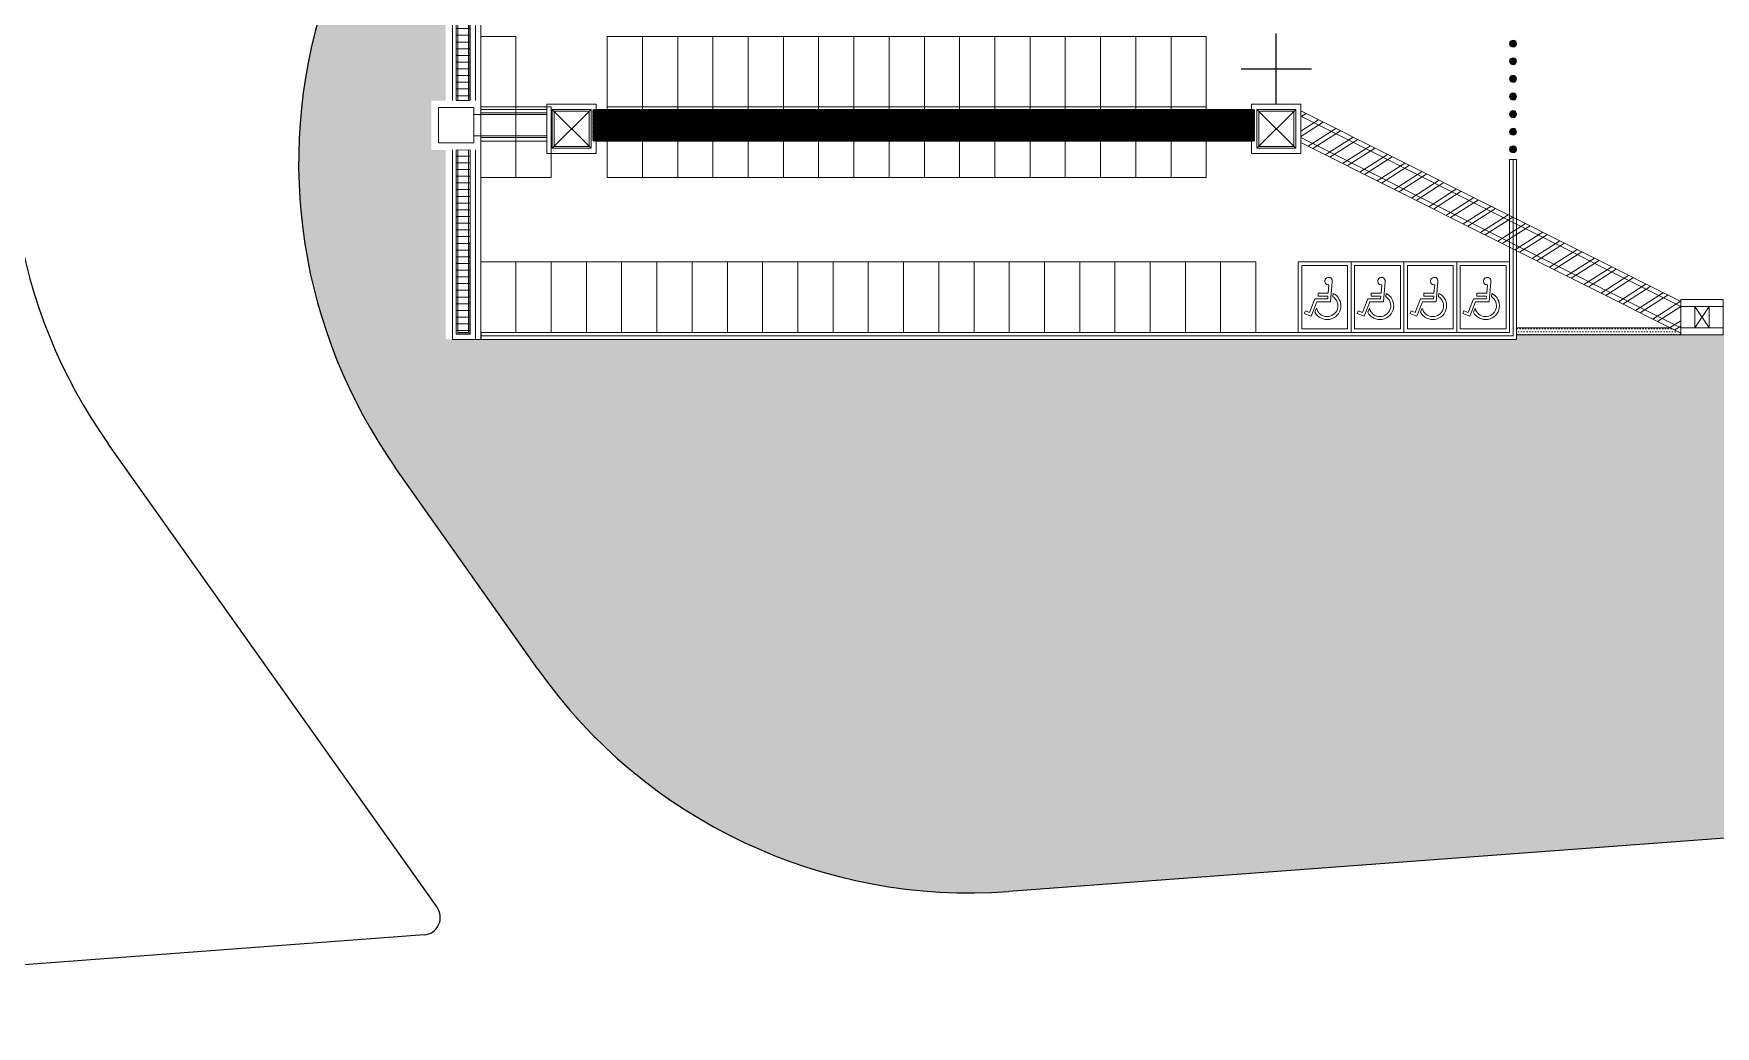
# Model space of a CAD drawing. Header units: millimetres. Extents: x -144017 to 231572, y -32146 to 76935.
# Drawn here: x -119689 to -71959, y -27180 to 1000 of the extents above; entities that cross this region are included whole.
import ezdxf

# ---------------------------------------------------------------- set-up
doc = ezdxf.new("R2010")
doc.units = ezdxf.units.MM
doc.header["$LTSCALE"] = 100
doc.header["$MEASUREMENT"] = 0
for name, color, linetype, lineweight in [('1', 1, 'Continuous', 18), ('1.Fence Wall', 2, 'Continuous', 15), ('3.Curb', 6, 'Continuous', 15), ('8', 8, 'Continuous', 5), ('ARC_HATCH', 8, 'Continuous', 0), ('BOLLARD', 221, 'Continuous', 5), ('Concrete hide', 40, 'Continuous', 5), ('HATCH', 8, 'Continuous', 9), ('L1-DRAINAGE-LONG_DITCH', 12, 'Continuous', 9), ('TAN CANG-profile- REVISE1$0$8', 17, 'Continuous', 0), ('Trench', 30, 'Continuous', 15)]:
    doc.layers.add(name, color=color, linetype=linetype, lineweight=lineweight)
doc.layers.add('1ST_ALIGSIDEWALK', color=5, linetype='Continuous')
doc.layers.add('ARC-PAKING-AR', color=9, linetype='Continuous', lineweight=0, true_color=0x808080)
doc.layers.add('Defpoint', color=160, linetype='Continuous', plot=False)
pattern_1 = [(33.91813135582277, (0, 0), (-10.46264512457681, 15.55942020118903), []), (33.91813135582277, (8.674021760699995, -1.698925022686558), (-10.46264512457681, 15.55942020118903), [])]

# ---------------------------------------------------------------- blocks, each defined once
blk = doc.blocks.new('baixe')
at = {"layer": 'ARC-PAKING-AR'}
for points in [[(1.108883272507228, -11.78018672647886), (0.1088832737877965, -11.7801858112216), (0.1088851010426879, -9.780185812851414), (1.108885100693442, -9.780186725314707)], [(4.700000926735811, -9.780193481594324), (3.70000092650298, -9.780192568898201), (3.699999101692811, -11.78019256866537), (4.699999100761488, -11.78019348182715)], [(5.700000927085057, -9.780194394057617), (4.700000926619396, -9.780193481827155), (4.699999100877903, -11.78019348136149), (5.699999100994319, -11.78019439452328)], [(6.700000926619396, -9.780194394290447), (5.700000926852226, -9.780193481827155), (5.699999100528657, -11.78019348205999), (6.699999101343565, -11.78019439452328)], [(7.700000926619396, -9.780194394523278), (6.700000926852226, -9.780193481827155), (6.699999101343565, -11.78019348159432), (7.699999101343565, -11.78019439475611)], [(8.70000092650298, -9.780194394290447), (7.700000926619396, -9.780193481827155), (7.699999101227149, -11.78019348136149), (8.699999100295827, -11.78019439568743)], [(9.700000926619396, -9.780194394057617), (8.700000926619396, -9.780193481594324), (8.699999101110734, -11.78019348136149), (9.699999101343565, -11.78019439475611)], [(10.70000092673581, -9.780194394057617), (9.700000926852226, -9.780193482059985), (9.699999100295827, -11.78019348136149), (10.69999910122715, -11.78019439498894)], [(11.7000009259209, -9.780194394290447), (10.70000092650298, -9.780193481594324), (10.69999910122715, -11.78019348136149), (11.69999910122715, -11.78019439498894)], [(12.7000009266194, -9.780194394290447), (11.7000009266194, -9.780193481827155), (11.69999910134356, -11.78019348136149), (12.69999910122715, -11.78019439452328)], [(13.69999910145998, -9.78019530675374), (12.6999991015764, -9.780194394290447), (12.6999972758349, -11.78019439429045), (13.69999727606773, -11.78019530675374)], [(14.69999910111073, -9.780196219449863), (13.69999910169281, -9.78019530675374), (13.69999727595132, -11.78019530838355), (14.69999727595132, -11.78019621991552)], [(15.69999910134356, -9.780196219217032), (14.69999910145998, -9.78019530675374), (14.69999727606773, -11.78019530838355), (15.69999727513641, -11.78019622014835)], [(16.69999910145998, -9.780195306055248), (15.69999910134356, -9.780194395920262), (15.69999727606773, -11.78019439382479), (16.69999727595132, -11.7801953072194)], [(17.6999991008779, -9.780195306520909), (16.69999910169281, -9.780194395687431), (16.69999727618415, -11.78019439382479), (17.6999972758349, -11.7801953072194)], [(18.69999727595132, -9.780196220846847), (17.69999727548566, -9.780195308849216), (17.69999545020983, -11.78019530652091), (18.69999545009341, -11.78019621944986)], [(19.69999727606773, -9.780197131214663), (18.69999727641698, -9.780196218984202), (18.69999545032624, -11.78019621805288), (19.69999545090832, -11.78019713168032)], [(20.69999727536924, -9.780197133077309), (19.69999727664981, -9.780196219682693), (19.699995449977, -11.78019621851854), (20.69999545044266, -11.78019713051617)], [(1.108883273089305, -11.78019348205999), (0.1088832744862884, -11.78019256959669), (0.108881447929889, -13.78019256959669), (1.108881448628381, -13.78019348252565)], [(2.108883273671381, -11.78019439638592), (1.108883273322135, -11.78019348415546), (1.108881448861212, -13.78019348252565), (2.108881448279135, -13.78019439568743)], [(4.700000926619396, -11.78019348182715), (3.700000927085057, -11.78019256913103), (3.699999101110734, -13.78019257099368), (4.699999101227149, -13.78019348438829)], [(5.700000925804488, -11.78019439452328), (4.700000926852226, -11.78019348182715), (4.69999910145998, -13.78019348159432), (5.69999910145998, -13.78019439452328)], [(6.700000926386565, -11.78019439429045), (5.700000926852226, -11.78019348182715), (5.699999101227149, -13.78019348136149), (6.699999100761488, -13.78019439522177)], [(7.700000926619396, -11.78019439405762), (6.700000925920904, -11.78019348275848), (6.699999101343565, -13.78019348159432), (7.699999101110734, -13.78019439498894)], [(8.700000926619396, -11.78019439405762), (7.700000926852226, -11.78019348159432), (7.699999100645073, -13.78019348089583), (8.69999910122715, -13.78019439498894)], [(9.700000926153734, -11.78019439382479), (8.70000092650298, -11.78019348136149), (8.699999100528657, -13.78019348159432), (9.69999910122715, -13.78019439498894)], [(10.70000092650298, -11.78019439289346), (9.70000092650298, -11.78019348182715), (9.69999910122715, -13.78019348136149), (10.69999910076149, -13.78019439452328)], [(11.7000009266194, -11.78019439452328), (10.70000092685223, -11.78019348229282), (10.69999910122715, -13.7801934836898), (11.69999910029583, -13.7801943954546)], [(12.70000092568807, -11.78019439522177), (11.70000092708506, -11.78019348159432), (11.6999991008779, -13.78019348322414), (12.69999910099432, -13.78019439708441)], [(13.69999910122715, -11.78019530698657), (12.69999910052866, -11.78019439452328), (12.6999972758349, -13.78019439592026), (13.69999727548566, -13.78019530931488)], [(14.69999910134356, -11.78019621921703), (13.69999910145998, -11.78019530675374), (13.6999972758349, -13.78019530838355), (14.69999727536924, -13.78019622014835)], [(15.69999910052866, -11.78019621921703), (14.69999910145998, -11.78019530628808), (14.69999727548566, -13.78019530838355), (15.69999727560207, -13.78019622154534)], [(16.69999910076149, -11.78019530838355), (15.6999991015764, -11.78019439452328), (15.69999727606773, -13.78019439405762), (16.69999727606773, -13.7801953072194)], [(17.69999910111073, -11.78019530675374), (16.69999910145998, -11.78019439429045), (16.69999727618415, -13.78019439359196), (17.69999727571849, -13.7801953072194)], [(18.6999972758349, -11.78019621944986), (17.69999727560207, -11.78019530675374), (17.69999545020983, -13.78019530605525), (18.69999544962775, -13.78019621968269)], [(19.69999727536924, -11.78019713354297), (18.69999727630056, -11.78019621875137), (18.69999545090832, -13.78019621851854), (19.69999545114115, -13.78019713214599)], [(20.69999727560207, -11.78019713168032), (19.69999727548566, -11.78019621875137), (19.69999545090832, -13.78019621851854), (20.69999545090832, -13.78019713214599)], [(1.108884402085096, -16.17997048026882), (0.1088844030164182, -16.17996956710704), (0.1088825771585107, -18.17996956827119), (1.108882577857003, -18.17997048003599)], [(2.108884402783588, -16.17997139203362), (1.108884402783588, -16.17997047957033), (1.108882577857003, -18.17997047957033), (2.108882577624172, -18.17997139273211)], [(3.108884403249249, -16.17997230449691), (2.108884403249249, -16.17997139273211), (2.108882577857003, -18.17997139180079), (3.108882577507757, -18.17997230519541)], [(4.108884402201511, -16.17997321812436), (3.108884403132834, -16.17997230403125), (3.108882577158511, -18.17997230472974), (4.108882578089833, -18.17997321789153)], [(5.108884403132834, -16.17997321835719), (4.108884402434342, -16.17997230519541), (4.108882577973418, -18.17997230472974), (5.108882577973418, -18.1799732176587)], [(6.108884403016418, -16.17997413058765), (5.10888440348208, -16.17997321812436), (5.108882578089833, -18.17997321719304), (6.108882577274926, -18.17997413082048)], [(7.108884402317926, -16.17997504351661), (6.108884403249249, -16.17997413105331), (6.108882577158511, -18.17997413035482), (7.108882577274926, -18.17997504328378)], [(8.108884402667172, -16.17997504258528), (7.108884402667172, -16.17997413105331), (7.108882577507757, -18.1799741294235), (8.108882577973418, -18.17997504305094)], [(9.108884403016418, -16.17997595691122), (8.10888440348208, -16.17997504305094), (8.108882578089833, -18.17997504258528), (9.10888257715851, -18.1799759559799)], [(10.10888440301642, -16.17997595621273), (9.108884403249249, -16.17997504305094), (9.108882577624172, -18.17997504235245), (10.10888257797342, -18.17997595528141)], [(11.10888440243434, -16.1799759559799), (10.10888440324925, -16.17997504305094), (10.10888257762417, -18.17997504374944), (11.10888257762417, -18.17997595714405)], [(12.10888440243434, -16.17997595574707), (11.10888440278359, -16.17997504281811), (11.108882577857, -18.17997504398227), (12.10888257739134, -18.17997595784254)], [(13.10888440301642, -16.17997595528141), (12.10888440324925, -16.1799750442151), (12.10888257820625, -18.17997504281811), (13.108882577857, -18.17997595667839)], [(14.10888440278359, -16.1799759559799), (13.10888440324925, -16.17997504468076), (13.10888257808983, -18.17997504281811), (14.10888257739134, -18.17997595621273)], [(15.10888440301642, -16.17997686914168), (14.10888440278359, -16.1799759559799), (14.10888257727493, -18.17997595551424), (15.10888257808983, -18.17997686844319)], [(16.10888440313283, -16.17997686914168), (15.10888440278359, -16.17997595691122), (15.10888257808983, -18.17997595504858), (16.10888257715851, -18.17997686867602)], [(17.10888440313283, -16.17997686914168), (16.10888440324925, -16.17997595551424), (16.108882577857, -18.17997595458291), (17.10888257774059, -18.17997686821036)], [(18.10888440231793, -16.17997686821036), (17.10888440348208, -16.17997595528141), (17.1088825770421, -18.17997595458291), (18.108882577857, -18.1799768677447)], [(19.10888440255076, -16.17997686797753), (18.1088844029, -16.17997595504858), (18.10888257762417, -18.17997595644556), (19.10888257774059, -18.17997686960734)], [(20.1088844029, -16.17997686751187), (19.10888440255076, -16.17997595481575), (19.10888257762417, -18.17997595667839), (20.10888257727493, -18.17997686984017)], [(21.10888440313283, -16.17997778020799), (20.1088844029, -16.17997686751187), (20.1088825770421, -18.17997686844319), (21.108882577857, -18.17997778067365)], [(22.10888440266717, -16.17997778020799), (21.10888440348208, -16.17997686797753), (21.10888257808983, -18.1799768677447), (22.10888257808983, -18.17997778090648)]]:
    blk.add_lwpolyline(points, close=True, dxfattribs=at)
blk = doc.blocks.new('A$C3DC14D9B')
at = {"ltscale": 0.5}
for p, q in [((0.1001648950582908, 0.5291190733466484), (-0.6849179066989128, 0.3753497846826418)), ((0.1001648948462305, 0.5291190735607456), (0.4927062960415814, 0.6060037181534169)), ((0.4927062960415814, 0.6060037181534169), (0.5311486182035878, 0.4097330176737159)), ((-0.6849179066989128, 0.3753497846826418), (-0.6464755845954642, 0.1790790841914713)), ((0.1386072172317654, 0.3328483728691936), (-0.6464755845954642, 0.1790790841914713)), ((-0.6464755845954642, 0.1790790841914713), (-0.5311486165737733, -0.4097330265212804)), ((0.1386072171153501, 0.3328483731020242), (0.5311486182035878, 0.4097330176737159)), ((0.5311486182035878, 0.4097330176737159), (0.6464755847118795, -0.1790790837258101)), ((0.6464755865745246, -0.1790790925733745), (-0.531148616457358, -0.4097330260556191)), ((-0.531148616457358, -0.4097330260556191), (-0.4927062940549378, -0.6060037264882318)), ((0.6849179086610606, -0.3753497930678575), (-0.4927062940549378, -0.6060037264882318)), ((0.6464755847118795, -0.1790790837258101), (0.6849179086610606, -0.3753497930678575))]:
    blk.add_line(p, q, dxfattribs=at)
at = {"layer": '1', "ltscale": 0.5}
for p, q in [((-0.2539341839728877, 0.2559637285303324), (-0.1386072152527049, -0.3328483814839274)), ((0.1386072171153501, 0.3328483731020242), (0.2539341858355328, -0.2559637371450663))]:
    blk.add_line(p, q, dxfattribs=at)
blk = doc.blocks.new('td trench')
for p, q in [((-20.5499136307073, -1.150003800215868), (-19.4499136307073, -2.250003800215867)), ((-19.4499136307073, -1.150003800215868), (-20.5499136307073, -2.250003800215867)), ((-0.5501734280958779, -1.150000001396984), (0.5498265719041235, -2.250000001396983)), ((0.5498265719041235, -1.150000001396984), (-0.5501734280958779, -2.250000001396983))]:
    blk.add_line(p, q)
for points in [[(-20.6999136307073, -2.400003800215868), (-19.2999136307073, -2.400003800215868), (-19.2999136307073, -1.000003800215868), (-20.6999136307073, -1.000003800215868)], [(-20.5499136307073, -2.250003800215867), (-19.4499136307073, -2.250003800215867), (-19.4499136307073, -1.150003800215868), (-20.5499136307073, -1.150003800215868)], [(-20.4999136307073, -2.200003800215867), (-19.4999136307073, -2.200003800215867), (-19.4999136307073, -1.200003800215868), (-20.4999136307073, -1.200003800215868)], [(-0.7001734280958765, -2.400000001396984), (0.6998265719041221, -2.400000001396984), (0.6998265719041221, -1.000000001396984), (-0.7001734280958765, -1.000000001396984)], [(-0.5501734280958779, -2.250000001396983), (0.5498265719041235, -2.250000001396983), (0.5498265719041235, -1.150000001396984), (-0.5501734280958779, -1.150000001396984)], [(-0.5001734280958772, -2.200000001396984), (0.4998265719041228, -2.200000001396984), (0.4998265719041228, -1.200000001396984), (-0.5001734280958772, -1.200000001396984)]]:
    blk.add_lwpolyline(points, close=True)
at = {"layer": 'Defpoint'}
for p, q in [((-0.0001734280958771706, -1.000000001396984), (-1.897569745779037e-07, 0.9999999988358468)), ((-1.000000000232831, -1.89291313290596e-07), (0.9999999997671694, 1.902226358652115e-07))]:
    blk.add_line(p, q, dxfattribs=at)
at = {"layer": 'L1-DRAINAGE-LONG_DITCH', "ltscale": 3}
blk.add_line((-20.35000901486782, -1.000003784943347), (-19.64981824654678, -1.000003815488389), dxfattribs=at)
for points in [[(-20.6999136307073, -1.300003828680555), (-22.78005402348936, -1.30000382848084)], [(-20.6999136307073, -1.150003699585795), (-22.57996721426025, -1.150003699585795)], [(-20.6999136307073, -1.250003700895445), (-22.57996719633229, -1.250003699911758)], [(-19.2999136307073, -1.150003659252719), (-0.7001734280958729, -1.150000141960678)], [(-0.7001734280958765, -1.300000132593095), (-19.2999136307073, -1.300003658880768)], [(11.48215374385472, -6.599997821263969), (0.6998265719041221, -1.193957778095751)], [(11.48215377237648, -6.749997820938006), (0.6998265719041221, -1.34395776624163)], [(-20.6999136307073, -1.900003837621252), (-22.78005402348936, -1.900003837421536)], [(-19.2999136307073, -1.900003659339331), (-0.70017342809588, -1.900000113445794)], [(-20.6999136307073, -1.950003658130526), (-22.57996719400398, -1.950003667967394)], [(-20.6999136307073, -2.050003865071344), (-22.57996721414384, -2.050003865268081)], [(-0.7001734280958765, -2.050000142143128), (-19.2999136307073, -2.05000366935343)], [(0.6998265719041221, -1.943957715619626), (11.48215388599783, -7.349997830344364)], [(11.48215391440317, -7.499997829319909), (0.6998265719041239, -2.09395770185546)]]:
    blk.add_lwpolyline(points, dxfattribs=at)
at = {"layer": 'L1-DRAINAGE-LONG_DITCH', "ltscale": 0.011, "rotation": 348.9181313600851}
blk.add_blockref('A$C3DC14D9B', (12.08215382799972, -7.049997707363218), dxfattribs=at)
blk = doc.blocks.new('A$C0FC06FC7')
for p, q in [((983.3851591378625, 1690.137638702552), (815.1740707966674, 3614.509923201083)), ((1125.425375327206, 3293.325162950467), (1195.55609437378, 2492.087426296464)), ((756.3563808493491, 2170.667853023886), (729.5181748617615, 2477.702902098215)), ((2266.985708642489, 1690.137638702552), (983.3851591378625, 1690.137638702552)), ((2142.074701869598, 2492.087426296464), (1195.55609437378, 2492.087426296464)), ((1220.176711356937, 2210.798888226534), (1241.128520776721, 1971.42617683069)), ((2142.074701869598, 2210.798888226534), (1220.176711356937, 2210.798888226534)), ((2457.89475019995, 1971.42617683069), (1241.128520776721, 1971.42617683069)), ((2142.074701869598, 2210.798888226534), (2142.074701869598, 2492.087426296464)), ((2813.648920475709, 314.4029016760469), (2266.985708642489, 1690.137638702552)), ((2971.183033571317, 679.6829128209793), (2457.89475019995, 1971.42617683069)), ((2460.110276266671, 695.0653822780878), (2305.938593605271, 1083.054430542077)), ((3466.865685796103, 573.9657122679346), (2813.648920475709, 314.4029016760469)), ((3362.992736771441, 835.3727743882046), (2971.183033571317, 679.6829128209793)), ((3466.865685796103, 573.9657122679346), (3362.992736771441, 835.3727743882046))]:
    blk.add_line(p, q)
for centre, radius, start, end in [((1168.526288673485, 3645.39627497227), 354.699530072429, 263.0201249035503, 184.9955775546926), ((1305.825607820618, 1305.832760517049), 1305.913429766081, 116.1872388435257, 332.1153117835303), ((1305.825607820618, 1305.832760517049), 1024.624891668825, 122.4296591420526, 347.4422065025104)]:
    blk.add_arc(centre, radius, start, end)
blk = doc.blocks.new('rrrrrrrrrrr')
at = {"layer": 'ARC-PAKING-AR'}
for points in [[(-61.87889808195177, 2.794366706162691), (-61.87889808055479, 0.7943667059298605), (-60.37889808020554, 0.7943667070940137), (-60.37889808253385, 2.794366707094014)], [(-61.77889808197506, 2.694366706069559), (-61.77889808057807, 0.8943667060229927), (-60.47889808029868, 0.8943667067214847), (-60.47889808239415, 2.694366707000881)]]:
    blk.add_lwpolyline(points, close=True, dxfattribs=at)
at = {"layer": 'ARC-PAKING-AR', "xscale": 0.0003000000000000002, "yscale": 0.0003000000000000002, "zscale": 0.0003000000000000002}
blk.add_blockref('A$C0FC06FC7', (-61.59170688106678, 1.157033304218203), dxfattribs=at)
blk = doc.blocks.new('bollard H')
at = {"layer": 'BOLLARD'}
h = blk.add_hatch(color=256, dxfattribs=at)
h.dxf.hatch_style = 1
h.set_gradient(color1=(128, 128, 128), tint=1, name='SPHERICAL')
edge = h.paths.add_edge_path()
edge.add_arc((0, 0), 0.09999999999999998, -7.830578339736268, 352.1694216602637)
blk.add_circle((1.164153218269348e-10, 0), 0.09999999999999998, dxfattribs=at)
blk = doc.blocks.new('*U23')
at = {"layer": 'BOLLARD', "xscale": 1000, "yscale": 1000, "zscale": 1000, "rotation": 7.830578339736208}
blk.add_blockref('bollard H', (0, 0), dxfattribs=at)
blk = doc.blocks.new('*U20')
at = {"layer": 'BOLLARD'}
for p in [(-408.7329239385863, 2972.025806901517), (-340.6107699488219, 2476.688172417931), (-272.4886159590575, 1981.350537934345), (-204.3664619692932, 1486.012903450759), (-136.2443079795288, 990.6752689671724), (-68.12215398976439, 495.3376344835862), (0, 0)]:
    blk.add_blockref('*U23', p, dxfattribs=at)

msp = doc.modelspace()

# ---------------------------------------------------------------- hatches: boundary and pattern name
at = {"layer": 'ARC_HATCH'}
h = msp.add_hatch(dxfattribs=at)
h.set_pattern_fill('DOTS', color=256, scale=50, angle=-11.08186864417722)
h.set_pattern_definition([(359.9999999957378, (-30076.26285645965, -0.0005669035599566996), (39.68750000590475, 79.37499999704765), [0, -79.37500000000001])])
h.paths.add_polyline_path([(-73237.01525587897, -7350.014109611948), (-77599.97879871962, -7350.014110955497), (-77599.97879854034, -7550.014110350952), (-72937.77085242572, -7550.014110883028), (-72937.77086203813, -7500.014109646116)])
at = {"layer": 'HATCH'}
h = msp.add_hatch(dxfattribs=at)
h.set_pattern_fill('ANSI31', color=256, scale=60, angle=303.9181313558228)
h.set_pattern_definition([(359.9999999957378, (-30176.26285619836, -0.0005684428615495563), (1.417143380422203e-08, 190.5), [])])
h.paths.add_polyline_path([(-107694.9788034895, 10645.00000139605), (-107304.9787970686, 10645.00000135045), (-107299.9787981796, -900.020062608557), (-107694.9788044096, -900.0200626626029)])
h = msp.add_hatch(dxfattribs=at)
h.set_pattern_fill('ANSI31', color=256, scale=60, angle=303.9181313558228)
h.set_pattern_definition([(359.9999999957378, (-30076.26285645476, -0.0005681192560587078), (1.417143380422203e-08, 190.5), [])])
h.paths.add_polyline_path([(-107304.9787988993, -7524.999999651336), (-107694.9788048776, -7524.999999206513), (-107694.9788044623, -2305.020062944735), (-107299.9787984717, -2300.020063175616)])
at = {"layer": 'TAN CANG-profile- REVISE1$0$8'}
h = msp.add_hatch(dxfattribs=at)
h.set_pattern_fill('GRASS', color=256, scale=69.99999999999999, angle=-11.08186864417722)
h.set_pattern_definition([(90, (-30076.26285645965, -0.0005669035599566996), (-1257.235856706474, 1257.235856893526), [333.375, -2181.0967136]), (44.99999999573775, (-30076.26285645965, -0.0005669035599566996), (-1257.235856856155, 1257.235857043208), [333.3749999999998, -1444.624999999999]), (134.9999999957377, (-30076.26285645965, -0.0005669035599566996), (-1257.235857043208, -1257.235856856155), [333.3749999999999, -1444.625])])
edge = h.paths.add_edge_path(flags=16)
edge.add_line((89252.22992804041, -999.9926423951983), (88252.22992826605, -999.9928319306928))
edge.add_arc((88252.22983365733, -499.9928315902071), 500.0000001727975, 180.0000108688295, 270.00001085317393, ccw=False)
edge.add_line((87752.22983355733, -499.9929264728853), (87752.22964395469, 500.007072958746))
edge.add_arc((88252.22964410542, 500.0071678390668), 500.0000001951738, 90.00001086626543, 180.0000108662654, ccw=False)
edge.add_line((88252.22954936267, 1000.007168033102), (89252.22954959402, 1000.007357479102))
edge.add_arc((89252.22964414256, 500.0073573933332), 499.9999999219319, 1.084264658857137e-05, 90.0000108452108, ccw=False)
edge.add_line((89752.22964419669, 500.0074520420167), (89752.2298335261, -499.9925475733471))
edge.add_arc((89252.2298333688, -499.9926424580626), 500.0000001951738, -89.99998914169782, 1.0866265483855386e-05, ccw=False)
edge = h.paths.add_edge_path(flags=16)
edge.add_line((117752.2298318279, -499.9872363727773), (117752.229645648, 500.0127635747485))
edge.add_arc((118252.2296456771, 500.0128568067157), 499.9999999961491, 90.00001062549069, 180.0000106804207, ccw=False)
edge.add_line((118252.229552923, 1000.012856611225), (119252.2295530543, 1000.013042517996))
edge.add_arc((119252.2296460085, 500.0130429020501), 499.9999998371518, 1.0654237826202007e-05, 90.00001065680198, ccw=False)
edge.add_line((119752.2296459758, 500.013135867106), (119752.2298317683, -499.9868642417714))
edge.add_arc((119252.2298318928, -499.9869572665484), 499.9999999513964, -89.99998933010659, 1.0654237826202007e-05, ccw=False)
edge.add_line((119252.2299249977, -999.9869571398012), (118252.2299252787, -999.9871433645603))
edge.add_arc((118252.2298320751, -499.987143219565), 500.0000001103937, 180.0000106752925, 270.0000106778566, ccw=False)
edge = h.paths.add_edge_path(flags=16)
edge.add_line((147752.2298337748, -499.981553552323), (147752.2296438046, 500.0184464257909))
edge.add_arc((148252.2296438295, 500.0185413421423), 499.9999999666846, 90.00001088448522, 180.0000108713937, ccw=False)
edge.add_line((148252.2295488071, 1000.018541348021), (149252.2295486015, 1000.018731591379))
edge.add_arc((149252.2296437244, 500.0187314101786), 500.0000002399265, 1.089501250817193e-05, 90.00001089244842, ccw=False)
edge.add_line((149752.2296438243, 500.0188262928277), (149752.2298337496, -499.9811739137513))
edge.add_arc((149252.2298336525, -499.9812685787037), 500.0000000809292, -89.99998912064308, 1.086882957679336e-05, ccw=False)
edge.add_line((149252.2299286293, -999.9812688185484), (148252.2299288797, -999.981458833412))
edge.add_arc((148252.2298339918, -499.9814586925495), 500.0000001951738, 180.0000108662654, 270.0000108662654, ccw=False)
edge = h.paths.add_edge_path()
edge.add_line((71249.89730795065, -7499.996410931664), (61964.38365299813, -7499.997815003007))
edge.add_line((61964.38365302136, -7499.997814884176), (61964.38370115517, -7749.997812513117))
edge.add_line((61964.38370116637, -7749.997812581772), (60564.38365354118, -7499.998080530058))
edge.add_line((60564.38365358283, -7499.998080477468), (-71735.61634721723, -7500.023168075597))
edge.add_line((-71735.61634722305, -7500.023168129497), (-71735.61633779087, -7550.023166952858))
edge.add_line((-71735.61633785433, -7550.023166889179), (-72835.89156514447, -7550.0233755839))
edge.add_line((-72835.89156516257, -7550.023375584191), (-77597.82428514755, -7550.014109972923))
edge.add_line((-77597.82428508968, -7550.014110103832), (-77597.82428477202, -7680.00928200176))
edge.add_line((-77597.82428481823, -7680.009281912993), (-107997.8242841528, -7680.00928104081))
edge.add_line((-107997.8242841239, -7680.009281101491), (-107997.824283935, -2300.029344686045))
edge.add_line((-107997.8242839302, -2300.029344482027), (-108397.8242842477, -2300.02934424745))
edge.add_line((-108397.8242841961, -2300.029344308772), (-108397.8242838832, -900.029344580922))
edge.add_line((-108397.8242839702, -900.0293447005388), (-107997.8242844077, -900.0293445499847))
edge.add_line((-107997.8242843604, -900.0293445023126), (-107997.8242828778, 10799.99071898192))
edge.add_line((-107997.8242829496, 10799.99071889158), (-82399.97879703534, 10799.99071673185))
edge.add_line((-82399.97879700013, 10799.99071683886), (-82399.97876938675, 27159.63416912858))
edge.add_arc((-90198.76081603937, 27159.64090891925), 7798.782046660333, -4.951540799689846e-05, 54.87870966651582)
edge.add_arc((-90444.17256359258, 19645.15376595821), 14677.17007369409, 71.19103231802849, 162.9588049963515)
edge.add_line((-104476.9311660268, 23946.43350333004), (-111467.0947107264, 1864.629285522329))
edge.add_arc((-97166.51261818147, -2662.32904853631), 14999.99999812235, 162.4344195154996, 215.2158596385753)
edge.add_line((-109421.2922499677, -11312.20628013287), (-105377.9799650058, -17040.59984098366))
edge.add_arc((-93123.20033260799, -8390.72260814978), 14999.99999938978, 215.2158596412977, 274.2562838386268)
edge.add_line((-92009.93240500154, -23349.35337772957), (-49995.04976506079, -20222.47485286111))
edge.add_arc((26004.04076379299, -1041398.335579772), 1024000.000142811, 89.75311012119721, 94.25628383824483, ccw=False)
edge.add_line((30416.48537493753, -17407.84215471291), (231572.3973175572, -18274.63665028839))
edge.add_line((231572.3973176681, -18274.63665015259), (231571.3143646722, 3725.572263129259))
edge.add_line((231571.3143646309, 3725.572263072827), (96650.88894074096, 4306.953546874807))
edge.add_line((96650.88894069992, 4306.953546844888), (88543.91269833592, 4665.005323740537))
edge.add_arc((87764.7410890031, -634.2084488558176), 5356.190344418337, 81.63543185097565, 142.3703643290098)
edge.add_line((83522.7778869106, 2636.039737227431), (81426.71238279573, 68.19384043765604))
edge.add_arc((75393.57680101029, 8076.745108986361), 10026.74515338899, 270.0047742223393, 306.9920562464024, ccw=False)
edge.add_line((75394.41228856216, -1950.00000956346), (72991.1444458125, -1950.000009303825))
edge.add_line((72991.14444588649, -1950.000009231037), (71250.02120208423, -1950.000009135256))
edge.add_line((71250.02120211726, -1950.00000917018), (71249.89730802932, -7499.996410835098))
at = {"layer": 'Trench'}
h = msp.add_hatch(dxfattribs=at)
h.set_pattern_fill('ANSI32', color=256, scale=50, angle=-11.08186864417722)
h.set_pattern_definition(pattern_1)
edge = h.paths.add_edge_path()
edge.add_line((-103819.6830450299, -1151.293729619938), (-85120.09820295006, -1151.293731876416))
edge.add_line((-85120.09820294753, -1151.293731829472), (-85120.09820315715, -2052.563736593002))
edge.add_line((-85120.09820305809, -2052.563736523181), (-103719.7173051754, -2051.293737982109))
edge.add_line((-103719.7173051696, -2051.293738059147), (-103719.9595060224, -1151.293729874888))
h = msp.add_hatch(dxfattribs=at)
h.set_pattern_fill('ANSI32', color=256, scale=50, angle=-11.08186864417722)
h.set_pattern_definition(pattern_1)
edge = h.paths.add_edge_path()
edge.add_line((-103814.9252378992, -1150.019955473574), (-85039.92496456619, -1150.019957654556))
edge.add_line((-85039.92496456808, -1150.019957678829), (-85039.9249647777, -2051.289962442359))
edge.add_line((-85039.92496484146, -2051.289962583629), (-103814.9252301919, -2050.019963940285))
edge.add_line((-103814.9252301514, -2050.019963830535), (-103815.1674310042, -1150.019955646276))
h = msp.add_hatch(dxfattribs=at)
h.set_pattern_fill('ANSI32', color=256, scale=50, angle=-11.08186864417722)
h.set_pattern_definition([(33.91813135582277, (-825655547.9505146, -1055545365.377172), (-265.7511861642508, 395.2092731102014), []), (33.91813135582277, (-825655327.6302664, -1055545408.529886), (-265.7511861642508, 395.2092731102014), [])])
h.paths.add_polyline_path([(-83720.09820284595, -1195.237571102392), (-72937.77103135586, -6600.014101955661), (-72937.77086203813, -7500.014109646116), (-83720.0982029505, -2095.237497991242)])

# ---------------------------------------------------------------- linework, layer by layer
at = {"layer": '1', "ltscale": 0.1, "flags": 128}
for points in [[(-107149.9787973669, 10800.00000204146), (-107149.9787991697, -900.0200627333834)], [(-107149.9787987245, -7679.999998887535), (-107149.9787978035, -2300.020062896394)], [(-77699.97879841848, -2569.999999059626), (-77699.97879879572, -7579.999998850981), (-106989.9787985119, -7579.999996770784)]]:
    msp.add_lwpolyline(points, dxfattribs=at)
at = {"layer": '1.Fence Wall'}
msp.add_lwpolyline([(-106989.9787984681, -7679.999996702478), (-106989.97879851, -7479.999996605125), (-77799.97879875076, -7479.999998238287), (-77799.97879870114, -2569.999999034713), (-77599.97879848679, -2569.999999015796), (-77599.97879872858, -7679.999998270912)], close=True, dxfattribs=at)
at = {"layer": '1ST_ALIGSIDEWALK'}
for p, q in [((-108238.4166093034, -23796.59440404832), (-117571.8156623647, -10641.98257398969)), ((-105380.1344793068, -17040.59055687976), (-109423.4467742719, -11312.19698133579)), ((-49997.2043075331, -20222.46557098918), (-92012.08691813878, -23349.34409448187)), ((-108609.0924400698, -24584.54497860503), (-143479.5302419343, -27179.71165125575))]:
    msp.add_line(p, q, dxfattribs=at)
for centre, radius, start, end in [((-105338.2728062265, -1962.096100907365), 15000, 162.4344195149012, 215.3562859210783), ((-97168.66712999088, -2662.319764090993), 15000, 162.4344195149012, 215.2158595750223), ((-93125.35484588757, -8390.713324388285), 15000, 215.2158596337622, 274.2562838401491), ((-108646.2013710148, -24085.92395299612), 500, 274.2562838401491, 35.35628592107832)]:
    msp.add_arc(centre, radius, start, end, dxfattribs=at)
at = {"layer": '3.Curb', "flags": 128}
msp.add_lwpolyline([(-77599.97879871962, -7350.014110955497), (-77599.97879861147, -7550.014110094082), (-72937.24578556092, -7550.014110715158), (-72937.24578542245, -7500.014109930402), (-73236.94531604709, -7350.014109615178)], close=True, dxfattribs=at)
at = {"layer": '8', "ltscale": 0.5}
for p, q in [((-72537.77100383371, -6750.0140258428), (-72137.77088955045, -7350.01395896732)), ((-72537.77088960801, -7350.014034634922), (-72137.7710035422, -6750.013950221037))]:
    msp.add_line(p, q, dxfattribs=at)
at = {"layer": 'Concrete hide', "ltscale": 7}
msp.add_lwpolyline([(-108199.9787984384, -1100.020062192227), (-108199.9787983258, -2100.02006193134), (-107199.9787982104, -2100.020062378317), (-107199.97879844, -1100.02006261627)], close=True, dxfattribs=at)
at = {"layer": 'HATCH'}
for points in [[(-107694.978803352, 10645.00000209798), (-107304.9787970939, 10645.00000184131), (-107304.9787981824, -895.0200627591403), (-107694.9788044405, -895.0200625024736)], [(-107304.9787988993, -7524.999999651336), (-107694.9788048776, -7524.999999206513), (-107694.9788044623, -2305.020062944735), (-107299.9787984717, -2300.020063175616)]]:
    msp.add_lwpolyline(points, close=True, dxfattribs=at)
at = {"layer": 'Trench', "flags": 128}
for points in [[(-106999.9787985473, -900.020062688156), (-106999.9787971666, 10800.00000241233), (-107799.9788041942, 10800.00000184451), (-107799.9788052746, -900.0200623429555)], [(-107699.9788046867, -900.0200626705773), (-107699.9788034972, 10650.00000246117), (-107299.9787970359, 10650.00000228922), (-107299.9787982966, -900.0200625856523)], [(-106999.9787971715, 10800.000003628), (-106999.9787983162, -800.0200613526104)], [(-106999.978798351, -2300.020062622003), (-106999.9787988294, -7679.999998213956), (-107799.9788054143, -7679.999998382526), (-107799.9788050071, -2300.020062533702)], [(-107299.9787984259, -2300.020062941621), (-107299.9787989676, -7529.999999243853), (-107699.978804961, -7529.999999163556), (-107699.9788046074, -2300.020062581549)]]:
    msp.add_lwpolyline(points, dxfattribs=at)
at = {"layer": 'Trench', "ltscale": 5}
for points in [[(-107349.9787981225, -900.0200625134748), (-107349.9787969545, 10600.00000181061), (-107649.9788042319, 10600.00000192987), (-107649.9788052829, -900.0200624171121)], [(-107649.9788052495, -2300.020062562049), (-107649.978805602, -7479.999999061227), (-107349.9787986502, -7479.999999602645), (-107349.9787982977, -2300.020063103439)]]:
    msp.add_lwpolyline(points, dxfattribs=at)

# ---------------------------------------------------------------- block references
at = {"xscale": -1000, "yscale": 1000, "zscale": 1000, "rotation": 359.9999477624179}
for p in [(-144178.8776035878, -8274.31028749884), (-142678.877603651, -8274.310287515633), (-141178.8776035973, -8274.310287555301), (-139678.8776035894, -8274.310287828994)]:
    msp.add_blockref('rrrrrrrrrrr', p, dxfattribs=at)
at = {"layer": 'ARC-PAKING-AR', "xscale": 1000, "yscale": 1000, "zscale": 1000, "rotation": 359.9999999957378}
msp.add_blockref('baixe', (-107108.8613748848, 10699.97778462881), dxfattribs=at)
at = {"layer": 'BOLLARD', "rotation": 352.1693694117362}
msp.add_blockref('*U20', (-77700.17650744366, -2284.999999105872), dxfattribs=at)
at = {"layer": 'L1-DRAINAGE-LONG_DITCH', "xscale": 1000, "yscale": 1000, "zscale": 1000, "rotation": 359.9999999957378}
msp.add_blockref('td trench', (-84419.9247747525, -0.01627977311727591), dxfattribs=at)

doc.saveas('drawing.dxf')
